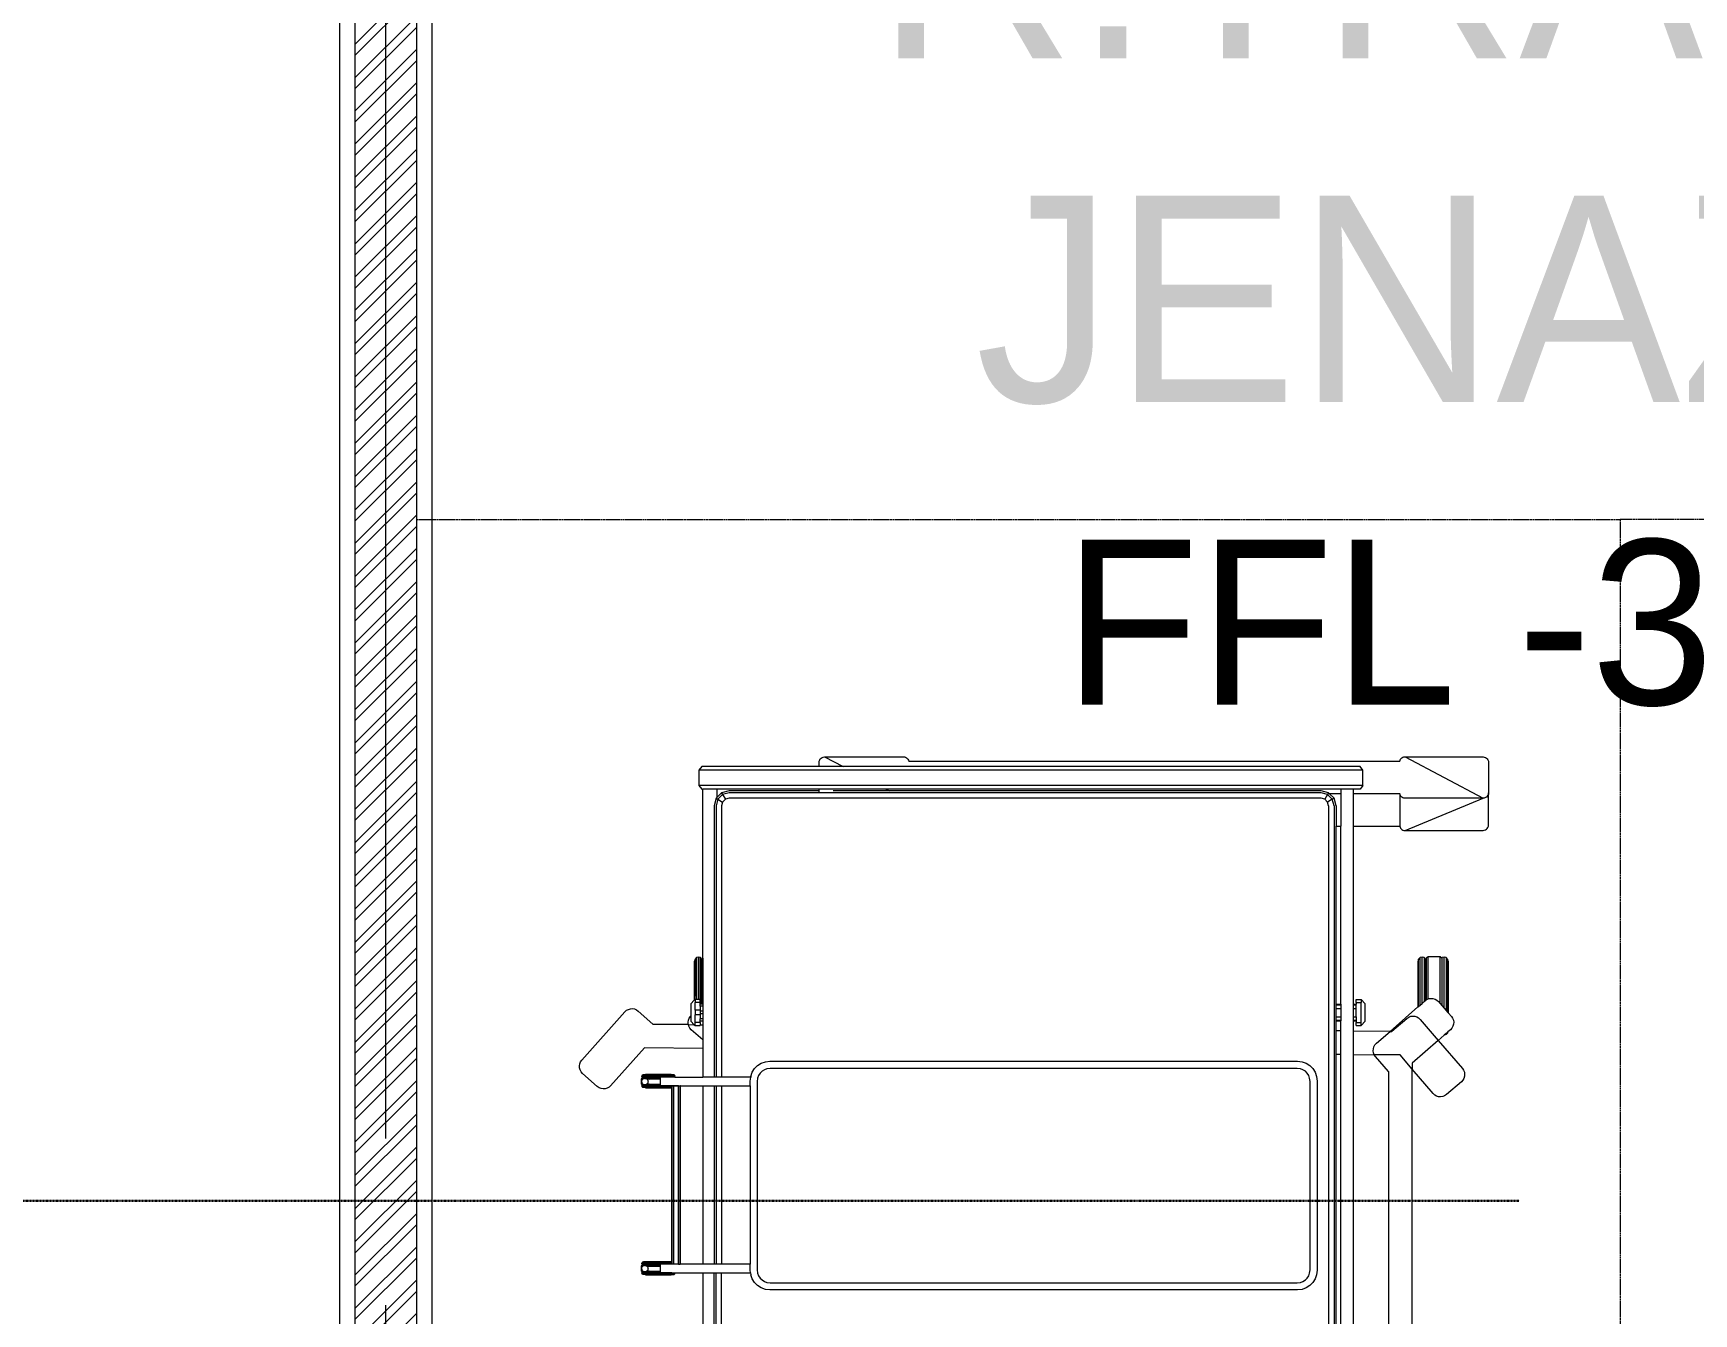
# Model space of a CAD drawing. Header units: millimetres. Extents: x -280308 to 6402717, y -14 to 2073074.
# Drawn here: x 17739 to 20429, y 258105 to 260179 of the extents above; entities that cross this region are included whole.
import ezdxf
from ezdxf.enums import TextEntityAlignment as Align

# ---------------------------------------------------------------- set-up
doc = ezdxf.new("R2010")
doc.units = ezdxf.units.MM
for name, pattern in [('ACAD_ISO08W100', [36, 24, -3, 6, -3]), ('DASHDOT', [1, 0.5, -0.25, 0, -0.25]), ('DASHED2', [0.375, 0.25, -0.125])]:
    doc.linetypes.add(name, pattern=pattern)
doc.layers.get('0').update_dxf_attribs({"lineweight": 0})
for name, color, linetype, lineweight in [('A-ALINE-3', 111, 'Continuous', 15), ('A-ALINE-6', 117, 'Continuous', 9), ('A-ANNOTATION', 144, 'Continuous', 0), ('A-FURN-EQPM', 177, 'Continuous', 0)]:
    doc.layers.add(name, color=color, linetype=linetype, lineweight=lineweight)
doc.layers.add('A-FILL-1', color=7, linetype='Continuous', lineweight=0, true_color=0x454545)
doc.layers.add('P-AKK', color=7, linetype='DASHDOT', lineweight=30, true_color=0xffff05)
doc.layers.add('A-TEXT', color=254, linetype='Continuous')
doc.styles.add('Annotative', font='arial.ttf', dxfattribs={"height": 1.25})
doc.styles.get("Standard").update_dxf_attribs({"font": 'arial.ttf'})

# ---------------------------------------------------------------- blocks, each defined once
blk = doc.blocks.new('*U552')
at = {"layer": 'A-ANNOTATION', "linetype": 'ACAD_ISO08W100', "ltscale": 0.25}
blk.add_lwpolyline([(0, -5), (0, -90.5606)], dxfattribs=at)
at = {"layer": 'A-TEXT'}
blk.add_attdef('N', text='', height=0.9, dxfattribs=at).set_placement((0, 2.75), align=Align.MIDDLE_CENTER)
blk = doc.blocks.new('A$Cf37525da')
at = {"color": 124, "xscale": -360.0000000000001, "yscale": 360.0000000000001, "zscale": 360.0000000000001, "rotation": 180}
blk.add_blockref('*U552', (-4000, -25932.8), dxfattribs=at)
blk = doc.blocks.new('A$C869c044f')
at = {"layer": 'A-FILL-1', "ltscale": 0.25}
h = blk.add_hatch(dxfattribs=at)
h.set_pattern_fill('ANSI32', color=256, scale=4, angle=720)
h.set_pattern_definition([(45, (-35810.988, 13247.35), (-26.940768, 26.940768), []), (45, (-35793.027, 13247.35), (-26.940768, 26.940768), [])])
h.paths.add_polyline_path([(68867.2, -34982.7), (68867.2, -29232.7), (68767.2, -29232.7), (68767.2, -34982.7)])
at = {"layer": 'A-ALINE-3', "linetype": 'Continuous'}
blk.add_lwpolyline([(68867.2, -34982.7), (68867.2, -29232.7), (68767.2, -29232.7), (68767.2, -34982.7)], close=True, dxfattribs=at)
at = {"layer": 'A-ALINE-6'}
blk.add_lwpolyline([(68892.2, -34982.7), (68892.2, -29232.7), (68742.2, -29232.7), (68742.2, -34982.7)], close=True, dxfattribs=at)
blk = doc.blocks.new('A$C872eac23')
at = {"color": 0, "linetype": 'ByBlock', "lineweight": -2}
for p, q in [((-0.4909, -2.1111), (-0.4909, -0.0817)), ((-0.4821, -2.1111), (-0.4821, -0.0817)), ((0.5013, -0.0817), (0.5013, -1.3546)), ((0.5101, -0.0817), (0.5101, -1.3546)), ((0.5133, -0.0817), (0.5133, -1.3546)), ((-0.5224, -0.4326), (-0.5224, -1.7081)), ((-0.5019, -0.4326), (-0.5019, -1.7083)), ((-0.4941, -0.4326), (-0.4941, -1.7084)), ((-0.6176, -0.543), (-0.6176, -1.6843)), ((0.5317, -1.3546), (0.5317, -1.1233)), ((-0.5795, -1.2092), (-0.5795, -1.6803)), ((-0.4627, -1.3514), (-0.4603, -1.3447)), ((-0.4603, -1.3447), (-0.4566, -1.3388)), ((-0.4566, -1.3388), (-0.4516, -1.3338)), ((-0.4516, -1.3338), (-0.4457, -1.3301)), ((-0.4444, -1.3429), (-0.4475, -1.346)), ((-0.4457, -1.3301), (-0.439, -1.3277)), ((-0.4406, -1.3405), (-0.4444, -1.3429)), ((-0.4364, -1.3389), (-0.4406, -1.3405)), ((-0.439, -1.3277), (-0.4317, -1.3268)), ((-0.431, -1.3383), (-0.4364, -1.3389)), ((-0.4317, -1.3268), (0.4231, -1.3268)), ((0.4225, -1.3383), (-0.431, -1.3383)), ((0.4278, -1.3389), (0.4225, -1.3383)), ((0.4231, -1.3268), (0.4304, -1.3277)), ((0.432, -1.3405), (0.4278, -1.3389)), ((0.4304, -1.3277), (0.4371, -1.3301)), ((0.4358, -1.3429), (0.432, -1.3405)), ((0.4389, -1.346), (0.4358, -1.3429)), ((0.4371, -1.3301), (0.443, -1.3338)), ((0.443, -1.3338), (0.448, -1.3388)), ((0.448, -1.3388), (0.4517, -1.3447)), ((0.4517, -1.3447), (0.4541, -1.3514)), ((-0.4636, -1.3587), (-0.4627, -1.3514)), ((-0.4636, -1.6652), (-0.4636, -1.3587)), ((-0.4514, -1.354), (-0.4521, -1.3593)), ((-0.4521, -1.3593), (-0.4521, -1.6646)), ((-0.4499, -1.3498), (-0.4514, -1.354)), ((-0.4475, -1.346), (-0.4499, -1.3498)), ((0.4413, -1.3498), (0.4389, -1.346)), ((0.4429, -1.354), (0.4413, -1.3498)), ((0.4435, -1.3593), (0.4429, -1.354)), ((0.4435, -1.6646), (0.4435, -1.3593)), ((0.4545, -1.3546), (0.4541, -1.3514)), ((0.4545, -1.3546), (0.455, -1.3587)), ((0.5013, -1.3546), (0.4545, -1.3546)), ((0.455, -1.3587), (0.455, -1.3687)), ((0.455, -1.6575), (0.455, -1.3687)), ((0.455, -1.3687), (0.5013, -1.3687)), ((0.5101, -1.3546), (0.5013, -1.3546)), ((0.5013, -1.6575), (0.5013, -1.3687)), ((0.5013, -1.3687), (0.5101, -1.3687)), ((0.5133, -1.3546), (0.5101, -1.3546)), ((0.5101, -1.6575), (0.5101, -1.3687)), ((0.5101, -1.3687), (0.5133, -1.3687)), ((0.5317, -1.3546), (0.5133, -1.3546)), ((0.5133, -1.6575), (0.5133, -1.3687)), ((0.5133, -1.3687), (0.5317, -1.3687)), ((0.5767, -1.3546), (0.5317, -1.3546)), ((0.5317, -1.6575), (0.5317, -1.3687)), ((0.5317, -1.3687), (0.5679, -1.3687)), ((0.5679, -1.3687), (0.5679, -1.6573)), ((0.5679, -1.3687), (0.5683, -1.3687)), ((0.5683, -1.3687), (0.5683, -1.6573)), ((0.5714, -1.3687), (0.5683, -1.3687)), ((0.5714, -1.3687), (0.5714, -1.6573)), ((0.5714, -1.3687), (0.5786, -1.3687)), ((0.577, -1.353), (0.5766, -1.3544)), ((0.5766, -1.3544), (0.5767, -1.3546)), ((0.5821, -1.3544), (0.5766, -1.3544)), ((0.582, -1.3546), (0.5767, -1.3546)), ((0.578, -1.352), (0.577, -1.353)), ((0.577, -1.353), (0.6302, -1.353)), ((0.5781, -1.352), (0.578, -1.352)), ((0.5793, -1.3517), (0.5781, -1.352)), ((0.5781, -1.352), (0.629, -1.352)), ((0.5786, -1.3687), (0.5786, -1.6573)), ((0.5786, -1.3687), (0.5818, -1.3687)), ((0.5828, -1.3517), (0.5793, -1.3517)), ((0.5818, -1.3687), (0.5818, -1.6573)), ((0.5818, -1.3687), (0.5822, -1.3687)), ((0.582, -1.3546), (0.5821, -1.3544)), ((0.5822, -1.3546), (0.582, -1.3546)), ((0.5821, -1.3544), (0.5822, -1.3544)), ((0.5822, -1.3544), (0.6306, -1.3543)), ((0.5822, -1.3544), (0.5822, -1.3546)), ((0.5822, -1.3546), (0.6005, -1.3546)), ((0.5822, -1.3697), (0.5822, -1.3687)), ((0.5822, -1.3687), (0.6005, -1.3687)), ((0.5822, -1.3697), (0.6306, -1.3696)), ((0.5822, -1.3711), (0.5822, -1.3697)), ((0.5822, -1.3711), (0.6302, -1.371)), ((0.5822, -1.3721), (0.5822, -1.3711)), ((0.5822, -1.3721), (0.6291, -1.372)), ((0.5822, -1.3724), (0.5822, -1.3721)), ((0.583, -1.3513), (0.5828, -1.3517)), ((0.5828, -1.3517), (0.6247, -1.3516)), ((0.6245, -1.3512), (0.583, -1.3513)), ((0.6005, -1.3546), (0.6005, -1.3557)), ((0.6005, -1.3557), (0.6005, -1.356)), ((0.6005, -1.3557), (0.6302, -1.3557)), ((0.6005, -1.356), (0.6005, -1.3572)), ((0.6005, -1.3572), (0.6005, -1.3654)), ((0.6189, -1.3572), (0.6005, -1.3572)), ((0.6005, -1.3654), (0.6005, -1.3667)), ((0.6189, -1.3654), (0.6005, -1.3654)), ((0.6005, -1.3667), (0.6005, -1.3669)), ((0.6005, -1.3667), (0.6253, -1.3667)), ((0.6005, -1.3669), (0.6005, -1.3673)), ((0.6005, -1.3669), (0.6253, -1.3669)), ((0.6005, -1.3673), (0.629, -1.3672)), ((0.6005, -1.3673), (0.6005, -1.3683)), ((0.6005, -1.3683), (0.6302, -1.3682)), ((0.6005, -1.3683), (0.6005, -1.3687)), ((0.6085, -1.3559), (0.6099, -1.3559)), ((0.6129, -1.3559), (0.6149, -1.3559)), ((0.617, -1.3559), (0.6191, -1.3559)), ((0.6189, -1.3572), (0.6227, -1.3571)), ((0.6228, -1.3655), (0.6189, -1.3654)), ((0.6271, -1.3559), (0.6205, -1.3559)), ((0.6205, -1.3613), (0.6206, -1.3603)), ((0.6206, -1.3623), (0.6205, -1.3613)), ((0.6206, -1.3603), (0.6209, -1.3593)), ((0.6209, -1.3633), (0.6206, -1.3623)), ((0.6209, -1.3593), (0.6214, -1.3584)), ((0.6214, -1.3642), (0.6209, -1.3633)), ((0.6214, -1.3584), (0.622, -1.3576)), ((0.6221, -1.3649), (0.6214, -1.3642)), ((0.622, -1.3576), (0.6227, -1.3571)), ((0.6228, -1.3655), (0.6221, -1.3649)), ((0.6227, -1.3571), (0.6228, -1.357)), ((0.6228, -1.357), (0.6237, -1.3565)), ((0.6228, -1.3656), (0.6228, -1.3655)), ((0.6237, -1.3661), (0.6228, -1.3656)), ((0.6237, -1.3565), (0.6247, -1.3562)), ((0.6247, -1.3663), (0.6237, -1.3661)), ((0.6247, -1.3516), (0.6245, -1.3512)), ((0.6247, -1.3516), (0.6277, -1.3516)), ((0.6247, -1.3562), (0.6257, -1.3561)), ((0.6257, -1.3664), (0.6247, -1.3663)), ((0.6253, -1.3667), (0.6253, -1.3669)), ((0.6253, -1.3667), (0.6301, -1.3667)), ((0.6253, -1.3669), (0.6278, -1.3669)), ((0.6257, -1.3561), (0.6267, -1.3562)), ((0.6257, -1.3561), (0.6257, -1.3561)), ((0.6257, -1.3664), (0.6267, -1.3663)), ((0.6267, -1.3562), (0.6277, -1.3565)), ((0.6277, -1.3661), (0.6267, -1.3663)), ((0.6287, -1.3559), (0.6275, -1.3559)), ((0.6277, -1.3516), (0.6278, -1.3516)), ((0.6277, -1.3516), (0.6277, -1.3516)), ((0.6277, -1.3565), (0.6286, -1.357)), ((0.6286, -1.3656), (0.6277, -1.3661)), ((0.6278, -1.3516), (0.629, -1.352)), ((0.6278, -1.3669), (0.629, -1.3672)), ((0.6291, -1.372), (0.6279, -1.3724)), ((0.6288, -1.3572), (0.6286, -1.357)), ((0.6286, -1.3656), (0.6289, -1.3654)), ((0.6288, -1.3654), (0.6286, -1.3656)), ((0.6288, -1.3572), (0.6289, -1.3572)), ((0.6288, -1.3572), (0.6293, -1.3576)), ((0.6294, -1.3649), (0.6288, -1.3654)), ((0.6288, -1.3654), (0.6289, -1.3654)), ((0.6289, -1.3572), (0.6293, -1.3576)), ((0.6289, -1.3572), (0.631, -1.3572)), ((0.6289, -1.3654), (0.6304, -1.3654)), ((0.629, -1.352), (0.6292, -1.352)), ((0.629, -1.3672), (0.6292, -1.3672)), ((0.6291, -1.3559), (0.6297, -1.3559)), ((0.6291, -1.372), (0.6292, -1.372)), ((0.6292, -1.352), (0.6302, -1.353)), ((0.6292, -1.3672), (0.6302, -1.3682)), ((0.6302, -1.371), (0.6292, -1.372)), ((0.6293, -1.3576), (0.63, -1.3584)), ((0.63, -1.3641), (0.6294, -1.3649)), ((0.63, -1.3559), (0.6298, -1.3559)), ((0.6302, -1.3557), (0.63, -1.3559)), ((0.6301, -1.3559), (0.63, -1.3559)), ((0.6305, -1.3593), (0.63, -1.3584)), ((0.6305, -1.3633), (0.63, -1.3641)), ((0.631, -1.3572), (0.6301, -1.3559)), ((0.631, -1.3654), (0.6301, -1.3667)), ((0.6302, -1.353), (0.6306, -1.3543)), ((0.6306, -1.3543), (0.6302, -1.3557)), ((0.6302, -1.3682), (0.6306, -1.3696)), ((0.6306, -1.3696), (0.6302, -1.371)), ((0.631, -1.3654), (0.6304, -1.3654)), ((0.6308, -1.3603), (0.6305, -1.3593)), ((0.6308, -1.3623), (0.6305, -1.3633)), ((0.6309, -1.3613), (0.6308, -1.3603)), ((0.6308, -1.3623), (0.6309, -1.3613)), ((0.631, -1.3572), (0.631, -1.3654)), ((0.5822, -1.6547), (0.5822, -1.3724)), ((0.5822, -1.3724), (0.583, -1.3724)), ((0.583, -1.3724), (0.583, -1.3725)), ((0.6246, -1.3724), (0.583, -1.3724)), ((0.583, -1.3725), (0.6245, -1.3725)), ((0.6246, -1.3724), (0.6245, -1.3725)), ((0.6246, -1.3724), (0.6277, -1.3724)), ((0.6278, -1.3723), (0.6277, -1.3724)), ((0.6279, -1.3724), (0.6278, -1.3723)), ((-0.6701, -1.6413), (-0.6669, -1.64)), ((-0.6669, -1.64), (-0.6636, -1.6396)), ((-0.6636, -1.6396), (-0.6602, -1.6398)), ((-0.6602, -1.6398), (-0.657, -1.6408)), ((-0.657, -1.6408), (-0.654, -1.6425)), ((-0.7013, -1.6695), (-0.6996, -1.6665)), ((-0.6996, -1.6665), (-0.6972, -1.664)), ((-0.6972, -1.664), (-0.673, -1.6432)), ((-0.673, -1.6432), (-0.6701, -1.6413)), ((-0.654, -1.6425), (-0.6514, -1.6449)), ((-0.6514, -1.6449), (-0.6176, -1.6843)), ((-0.4627, -1.6725), (-0.4636, -1.6652)), ((-0.4521, -1.6646), (-0.4514, -1.6699)), ((0.4429, -1.6699), (0.4435, -1.6646)), ((0.455, -1.6652), (0.4542, -1.6716)), ((0.455, -1.6575), (0.455, -1.6652)), ((0.5013, -1.6575), (0.455, -1.6575)), ((0.5101, -1.6575), (0.5013, -1.6575)), ((0.5133, -1.6575), (0.5101, -1.6575)), ((0.5317, -1.6575), (0.5133, -1.6575)), ((0.5766, -1.6575), (0.5317, -1.6575)), ((0.5679, -1.6573), (0.5683, -1.6573)), ((0.5714, -1.6573), (0.5683, -1.6573)), ((0.5714, -1.6573), (0.5766, -1.6573)), ((0.5766, -1.6573), (0.5766, -1.6574)), ((0.5766, -1.6573), (0.5786, -1.6573)), ((0.5766, -1.6574), (0.5766, -1.6575)), ((0.5766, -1.6574), (0.5821, -1.6574)), ((0.5821, -1.6575), (0.5766, -1.6575)), ((0.5818, -1.6573), (0.5786, -1.6573)), ((0.5818, -1.6573), (0.5822, -1.6573)), ((0.5821, -1.6575), (0.5821, -1.6574)), ((0.5821, -1.6574), (0.5822, -1.6574)), ((0.5822, -1.6575), (0.5821, -1.6575)), ((0.5822, -1.655), (0.5822, -1.6547)), ((0.5822, -1.6547), (0.5828, -1.6547)), ((0.5822, -1.656), (0.5822, -1.655)), ((0.5822, -1.655), (0.629, -1.655)), ((0.5822, -1.6573), (0.5822, -1.656)), ((0.5822, -1.656), (0.6302, -1.656)), ((0.5822, -1.6574), (0.6306, -1.6573)), ((0.5822, -1.6574), (0.5822, -1.6575)), ((0.5822, -1.6575), (0.6005, -1.6575)), ((0.583, -1.6543), (0.5828, -1.6547)), ((0.5828, -1.6547), (0.6247, -1.6546)), ((0.6245, -1.6542), (0.583, -1.6543)), ((0.6005, -1.6575), (0.6005, -1.6587)), ((0.6005, -1.6587), (0.6005, -1.659)), ((0.6005, -1.6587), (0.6302, -1.6587)), ((0.6005, -1.659), (0.6005, -1.6602)), ((0.6005, -1.6602), (0.6005, -1.6685)), ((0.6189, -1.6602), (0.6005, -1.6602)), ((0.6085, -1.659), (0.6099, -1.659)), ((0.6129, -1.659), (0.6149, -1.659)), ((0.617, -1.6589), (0.6191, -1.6589)), ((0.6189, -1.6602), (0.6227, -1.6601)), ((0.6271, -1.6589), (0.6205, -1.6589)), ((0.6205, -1.6643), (0.6206, -1.6633)), ((0.6206, -1.6653), (0.6205, -1.6643)), ((0.6206, -1.6633), (0.6209, -1.6623)), ((0.6209, -1.6663), (0.6206, -1.6653)), ((0.6209, -1.6623), (0.6214, -1.6614)), ((0.6214, -1.6672), (0.6209, -1.6663)), ((0.6214, -1.6614), (0.622, -1.6606)), ((0.6221, -1.668), (0.6214, -1.6672)), ((0.622, -1.6606), (0.6227, -1.6601)), ((0.6228, -1.6685), (0.6221, -1.668)), ((0.6227, -1.6601), (0.6228, -1.66)), ((0.6228, -1.66), (0.6237, -1.6595)), ((0.6237, -1.6595), (0.6247, -1.6592)), ((0.6247, -1.6546), (0.6245, -1.6542)), ((0.6247, -1.6546), (0.6277, -1.6546)), ((0.6247, -1.6592), (0.6257, -1.6591)), ((0.6257, -1.6591), (0.6267, -1.6592)), ((0.6257, -1.6591), (0.6257, -1.6591)), ((0.6263, -1.719), (0.6811, -1.6576)), ((0.6267, -1.6592), (0.6277, -1.6595)), ((0.6287, -1.6589), (0.6275, -1.6589)), ((0.6277, -1.6546), (0.6278, -1.6546)), ((0.6277, -1.6546), (0.6277, -1.6546)), ((0.6277, -1.6595), (0.6286, -1.66)), ((0.6278, -1.6546), (0.629, -1.655)), ((0.6288, -1.6602), (0.6286, -1.66)), ((0.6288, -1.6602), (0.6289, -1.6602)), ((0.6288, -1.6602), (0.6293, -1.6606)), ((0.6294, -1.6679), (0.6288, -1.6684)), ((0.6289, -1.6602), (0.6293, -1.6606)), ((0.6289, -1.6602), (0.631, -1.6602)), ((0.6292, -1.655), (0.629, -1.655)), ((0.6291, -1.6589), (0.6297, -1.6589)), ((0.6292, -1.655), (0.6302, -1.656)), ((0.6293, -1.6606), (0.63, -1.6614)), ((0.63, -1.6672), (0.6294, -1.6679)), ((0.63, -1.6589), (0.6298, -1.6589)), ((0.6302, -1.6587), (0.63, -1.6589)), ((0.6301, -1.6589), (0.63, -1.6589)), ((0.6305, -1.6623), (0.63, -1.6614)), ((0.6305, -1.6663), (0.63, -1.6672)), ((0.631, -1.6602), (0.6301, -1.6589)), ((0.6302, -1.656), (0.6306, -1.6573)), ((0.6306, -1.6573), (0.6302, -1.6587)), ((0.6308, -1.6633), (0.6305, -1.6623)), ((0.6308, -1.6653), (0.6305, -1.6663)), ((0.6309, -1.6643), (0.6308, -1.6633)), ((0.6308, -1.6653), (0.6309, -1.6643)), ((0.631, -1.6602), (0.631, -1.6684)), ((0.6811, -1.6576), (0.6837, -1.6552)), ((0.6837, -1.6552), (0.6867, -1.6536)), ((0.6867, -1.6536), (0.69, -1.6527)), ((0.69, -1.6527), (0.6933, -1.6525)), ((0.6933, -1.6525), (0.6967, -1.653)), ((0.6967, -1.653), (0.6999, -1.6543)), ((0.6999, -1.6543), (0.7028, -1.6563)), ((0.7028, -1.6563), (0.7265, -1.6775)), ((-0.7025, -1.6761), (-0.7023, -1.6728)), ((-0.702, -1.6794), (-0.7025, -1.6761)), ((-0.7023, -1.6728), (-0.7013, -1.6695)), ((-0.7008, -1.6827), (-0.702, -1.6794)), ((-0.6988, -1.6856), (-0.7008, -1.6827)), ((-0.6598, -1.731), (-0.6988, -1.6856)), ((-0.6598, -1.731), (-0.6176, -1.6941)), ((-0.6176, -1.6843), (-0.5978, -1.7074)), ((-0.6176, -1.6941), (-0.6176, -1.6843)), ((-0.5795, -1.6803), (-0.5794, -1.6804)), ((-0.5794, -1.6804), (-0.5793, -1.6805)), ((-0.5794, -1.6804), (-0.5794, -1.6804)), ((-0.5793, -1.6805), (-0.5792, -1.6806)), ((-0.5792, -1.6806), (-0.5791, -1.6807)), ((-0.5792, -1.6806), (-0.5792, -1.6806)), ((-0.5791, -1.6807), (-0.5581, -1.7047)), ((-0.5791, -1.6807), (-0.5791, -1.6807)), ((-0.4603, -1.6793), (-0.4627, -1.6725)), ((-0.4566, -1.6852), (-0.4603, -1.6793)), ((-0.4516, -1.6901), (-0.4566, -1.6852)), ((-0.4457, -1.6939), (-0.4516, -1.6901)), ((-0.4514, -1.6699), (-0.4499, -1.6742)), ((-0.4499, -1.6742), (-0.4475, -1.6779)), ((-0.4475, -1.6779), (-0.4444, -1.6811)), ((-0.439, -1.6963), (-0.4457, -1.6939)), ((-0.4444, -1.6811), (-0.4406, -1.6835)), ((-0.4406, -1.6835), (-0.4364, -1.685)), ((-0.4364, -1.685), (-0.431, -1.6856)), ((-0.431, -1.6856), (0.4225, -1.6856)), ((0.4225, -1.6856), (0.4278, -1.685)), ((0.4278, -1.685), (0.432, -1.6835)), ((0.4371, -1.6939), (0.4304, -1.6963)), ((0.432, -1.6835), (0.4358, -1.6811)), ((0.4358, -1.6811), (0.4389, -1.6779)), ((0.443, -1.6901), (0.4371, -1.6939)), ((0.4389, -1.6779), (0.4413, -1.6742)), ((0.4413, -1.6742), (0.4429, -1.6699)), ((0.448, -1.6852), (0.443, -1.6901)), ((0.4517, -1.6793), (0.448, -1.6852)), ((0.4541, -1.6725), (0.4517, -1.6793)), ((0.4541, -1.6725), (0.4542, -1.6716)), ((0.4542, -1.6716), (0.5013, -1.6716)), ((0.5013, -2.1111), (0.5013, -1.6716)), ((0.5013, -1.6716), (0.5101, -1.6716)), ((0.5101, -2.1111), (0.5101, -1.6716)), ((0.5101, -1.6716), (0.5133, -1.6716)), ((0.5133, -2.1111), (0.5133, -1.6716)), ((0.5133, -1.6716), (0.5317, -1.6716)), ((0.5317, -1.7181), (0.5317, -1.6716)), ((0.5769, -1.6716), (0.5317, -1.6716)), ((0.5769, -1.6716), (0.5766, -1.6727)), ((0.5766, -1.6727), (0.6306, -1.6726)), ((0.5766, -1.6727), (0.577, -1.6741)), ((0.5769, -1.6716), (0.6005, -1.6716)), ((0.577, -1.6741), (0.6302, -1.674)), ((0.577, -1.6741), (0.578, -1.6751)), ((0.5782, -1.6751), (0.578, -1.6751)), ((0.5782, -1.6751), (0.6291, -1.675)), ((0.5782, -1.6751), (0.5794, -1.6754)), ((0.5794, -1.6754), (0.583, -1.6754)), ((0.583, -1.6754), (0.583, -1.6756)), ((0.583, -1.6754), (0.6246, -1.6754)), ((0.583, -1.6756), (0.6245, -1.6755)), ((0.6189, -1.6684), (0.6005, -1.6685)), ((0.6005, -1.6685), (0.6005, -1.6697)), ((0.6005, -1.6697), (0.6005, -1.6699)), ((0.6005, -1.6697), (0.6253, -1.6697)), ((0.6005, -1.6699), (0.6005, -1.6703)), ((0.6005, -1.6699), (0.6253, -1.6699)), ((0.6005, -1.6703), (0.6005, -1.6713)), ((0.6005, -1.6703), (0.629, -1.6703)), ((0.6005, -1.6713), (0.6005, -1.6716)), ((0.6005, -1.6713), (0.6302, -1.6713)), ((0.6228, -1.6685), (0.6189, -1.6684)), ((0.6228, -1.6686), (0.6228, -1.6685)), ((0.6237, -1.6691), (0.6228, -1.6686)), ((0.6247, -1.6694), (0.6237, -1.6691)), ((0.6246, -1.6754), (0.6245, -1.6755)), ((0.6246, -1.6754), (0.6279, -1.6754)), ((0.6257, -1.6695), (0.6247, -1.6694)), ((0.6253, -1.6697), (0.6253, -1.6699)), ((0.6253, -1.6697), (0.6301, -1.6697)), ((0.6253, -1.6699), (0.6277, -1.6699)), ((0.6257, -1.6695), (0.6267, -1.6694)), ((0.6277, -1.6691), (0.6267, -1.6694)), ((0.6286, -1.6686), (0.6277, -1.6691)), ((0.6278, -1.6699), (0.6277, -1.6699)), ((0.6278, -1.6699), (0.6278, -1.6699)), ((0.6278, -1.6699), (0.629, -1.6703)), ((0.6291, -1.675), (0.6279, -1.6754)), ((0.6286, -1.6686), (0.6289, -1.6684)), ((0.6288, -1.6684), (0.6286, -1.6686)), ((0.6288, -1.6684), (0.6289, -1.6684)), ((0.6289, -1.6684), (0.6304, -1.6684)), ((0.629, -1.6703), (0.6292, -1.6703)), ((0.6292, -1.675), (0.6291, -1.675)), ((0.6292, -1.6703), (0.6302, -1.6713)), ((0.6302, -1.674), (0.6292, -1.675)), ((0.631, -1.6684), (0.6301, -1.6697)), ((0.6302, -1.6713), (0.6306, -1.6726)), ((0.6306, -1.6726), (0.6302, -1.674)), ((0.631, -1.6684), (0.6304, -1.6684)), ((0.7265, -1.6775), (0.7288, -1.6801)), ((0.7288, -1.6801), (0.7305, -1.6831)), ((0.7311, -1.6931), (0.7298, -1.6963)), ((0.7305, -1.6831), (0.7314, -1.6864)), ((0.7316, -1.6898), (0.7311, -1.6931)), ((0.7314, -1.6864), (0.7316, -1.6898)), ((-0.5978, -1.7074), (-0.556, -1.7078)), ((-0.5581, -1.7047), (-0.5561, -1.7076)), ((-0.5555, -1.7207), (-0.5572, -1.7237)), ((-0.5561, -1.7076), (-0.556, -1.7078)), ((-0.5224, -1.7081), (-0.556, -1.7078)), ((-0.556, -1.7078), (-0.5549, -1.7108)), ((-0.5546, -1.7175), (-0.5555, -1.7207)), ((-0.5549, -1.7108), (-0.5544, -1.7141)), ((-0.5544, -1.7141), (-0.5546, -1.7175)), ((-0.5224, -1.7081), (-0.5224, -1.7462)), ((-0.5019, -1.7083), (-0.4941, -1.7084)), ((-0.5019, -1.7083), (-0.5019, -1.7464)), ((-0.4941, -1.7084), (-0.4941, -1.7465)), ((-0.4317, -1.6971), (-0.439, -1.6963)), ((0.4231, -1.6971), (-0.4317, -1.6971)), ((0.4304, -1.6963), (0.4231, -1.6971)), ((0.5317, -1.7181), (0.6263, -1.719)), ((0.5317, -1.7319), (0.5317, -1.7181)), ((0.7277, -1.6992), (0.658, -1.7773)), ((0.7298, -1.6963), (0.7277, -1.6992)), ((-0.6819, -1.7509), (-0.6796, -1.7483)), ((-0.6796, -1.7483), (-0.6754, -1.7447)), ((-0.6754, -1.7447), (-0.6749, -1.7426)), ((-0.6754, -1.7447), (-0.6749, -1.7442)), ((-0.6749, -1.7426), (-0.6726, -1.7403)), ((-0.6749, -1.7442), (-0.6726, -1.7421)), ((-0.6749, -1.7426), (-0.6749, -1.7442)), ((-0.6726, -1.7403), (-0.6695, -1.7395)), ((-0.6726, -1.7421), (-0.6695, -1.7395)), ((-0.6726, -1.7403), (-0.6726, -1.7421)), ((-0.6695, -1.7395), (-0.6598, -1.731)), ((-0.6306, -1.7651), (-0.6598, -1.731)), ((-0.5817, -1.7456), (-0.6268, -1.7851)), ((-0.5848, -1.746), (-0.609, -1.7667)), ((-0.5847, -1.7459), (-0.5848, -1.746)), ((-0.5848, -1.746), (-0.5848, -1.746)), ((-0.5846, -1.7458), (-0.5847, -1.7459)), ((-0.5847, -1.7459), (-0.5847, -1.7459)), ((-0.5845, -1.7457), (-0.5846, -1.7458)), ((-0.5844, -1.7456), (-0.5845, -1.7457)), ((-0.5845, -1.7457), (-0.5845, -1.7457)), ((-0.5817, -1.7456), (-0.5844, -1.7456)), ((-0.5596, -1.7263), (-0.5817, -1.7456)), ((-0.5817, -1.7456), (-0.5224, -1.7462)), ((-0.5572, -1.7237), (-0.5596, -1.7263)), ((-0.5224, -1.7462), (-0.5224, -1.7626)), ((-0.5019, -1.7464), (-0.4941, -1.7465)), ((-0.5019, -1.7464), (-0.5019, -1.7626)), ((-0.4941, -1.7465), (-0.4941, -1.7626)), ((0.5317, -1.7319), (0.5504, -1.7483)), ((0.5317, -1.7563), (0.5317, -1.7319)), ((0.5504, -1.7483), (0.5528, -1.7509)), ((-0.6848, -1.7605), (-0.6846, -1.7571)), ((-0.6843, -1.7638), (-0.6848, -1.7605)), ((-0.6846, -1.7571), (-0.6836, -1.7539)), ((-0.683, -1.767), (-0.6843, -1.7638)), ((-0.6836, -1.7539), (-0.6819, -1.7509)), ((-0.681, -1.7699), (-0.683, -1.767)), ((-0.6766, -1.775), (-0.681, -1.7699)), ((-0.6758, -1.7759), (-0.6766, -1.775)), ((-0.6766, -1.775), (-0.6766, -1.851)), ((-0.628, -1.7675), (-0.6306, -1.7651)), ((-0.625, -1.7692), (-0.628, -1.7675)), ((-0.6218, -1.7702), (-0.625, -1.7692)), ((-0.6185, -1.7704), (-0.6218, -1.7702)), ((-0.6151, -1.77), (-0.6185, -1.7704)), ((-0.6119, -1.7687), (-0.6151, -1.77)), ((-0.609, -1.7667), (-0.6119, -1.7687)), ((-0.5348, -1.7551), (-0.5416, -1.762)), ((-0.5416, -1.762), (-0.5416, -1.7903)), ((-0.5267, -1.7551), (-0.5348, -1.7551)), ((-0.5348, -1.7551), (-0.5348, -1.76)), ((-0.5267, -1.76), (-0.5348, -1.76)), ((-0.5348, -1.76), (-0.5348, -1.7922)), ((-0.5267, -1.7551), (-0.5267, -1.76)), ((-0.5267, -1.7626), (-0.5267, -1.76)), ((-0.5224, -1.7626), (-0.5267, -1.7626)), ((-0.5267, -1.7626), (-0.5267, -1.7634)), ((-0.5267, -1.7634), (-0.5224, -1.7634)), ((-0.5267, -1.7694), (-0.5267, -1.7634)), ((-0.5224, -1.7694), (-0.5267, -1.7694)), ((-0.5267, -1.7694), (-0.5267, -1.7829)), ((-0.5224, -1.7626), (-0.5224, -1.7634)), ((-0.5224, -1.7634), (-0.5224, -1.7694)), ((-0.5224, -1.7694), (-0.5224, -1.7829)), ((-0.4941, -1.7626), (-0.5019, -1.7626)), ((-0.5019, -1.7634), (-0.5019, -1.7626)), ((-0.5019, -1.7634), (-0.4941, -1.7634)), ((-0.5019, -1.7694), (-0.5019, -1.7634)), ((-0.4941, -1.7694), (-0.5019, -1.7694)), ((-0.5019, -1.7829), (-0.5019, -1.7694)), ((-0.4941, -1.7626), (-0.4941, -1.7634)), ((-0.4941, -1.7634), (-0.4941, -1.7694)), ((-0.4941, -1.7694), (-0.4941, -1.7829)), ((0.5363, -1.7563), (0.5317, -1.7563)), ((0.5317, -1.7626), (0.5317, -1.7563)), ((0.5363, -1.7626), (0.5317, -1.7626)), ((0.5317, -1.7658), (0.5317, -1.7626)), ((0.5317, -1.7658), (0.5363, -1.7658)), ((0.5317, -1.7738), (0.5317, -1.7658)), ((0.5317, -1.7738), (0.5363, -1.7738)), ((0.5317, -1.7785), (0.5317, -1.7738)), ((0.5444, -1.7551), (0.5363, -1.7551)), ((0.5363, -1.7563), (0.5363, -1.7551)), ((0.5363, -1.76), (0.5363, -1.7563)), ((0.5363, -1.76), (0.5363, -1.7626)), ((0.5363, -1.76), (0.5444, -1.76)), ((0.5363, -1.7626), (0.5363, -1.7658)), ((0.5363, -1.7725), (0.5363, -1.7658)), ((0.5363, -1.7725), (0.5444, -1.7725)), ((0.5363, -1.7738), (0.5363, -1.7725)), ((0.5363, -1.7785), (0.5363, -1.7738)), ((0.5456, -1.7564), (0.5444, -1.7551)), ((0.5444, -1.7551), (0.5444, -1.76)), ((0.5444, -1.76), (0.5444, -1.7725)), ((0.5444, -1.7798), (0.5444, -1.7725)), ((0.5511, -1.762), (0.5456, -1.7564)), ((0.5552, -1.7565), (0.5456, -1.7564)), ((0.5511, -1.7708), (0.5511, -1.762)), ((0.5519, -1.7699), (0.5511, -1.7708)), ((0.5511, -1.7903), (0.5511, -1.7708)), ((0.5539, -1.767), (0.5519, -1.7699)), ((0.5528, -1.7509), (0.5545, -1.7539)), ((0.5551, -1.7638), (0.5539, -1.767)), ((0.5545, -1.7539), (0.5552, -1.7565)), ((0.5556, -1.7605), (0.5551, -1.7638)), ((0.5552, -1.7565), (0.6122, -1.757)), ((0.5552, -1.7565), (0.5554, -1.7571)), ((0.5554, -1.7571), (0.5556, -1.7605)), ((0.6122, -1.757), (0.6126, -1.7574)), ((0.6364, -1.7786), (0.6126, -1.7574)), ((-0.6749, -1.7769), (-0.6758, -1.7759)), ((-0.6758, -1.8514), (-0.6758, -1.7759)), ((-0.6726, -1.7796), (-0.6749, -1.7769)), ((-0.6749, -1.8627), (-0.6749, -1.7769)), ((-0.6693, -1.7833), (-0.6726, -1.7796)), ((-0.6726, -1.8651), (-0.6726, -1.7796)), ((-0.6661, -1.7869), (-0.6693, -1.7833)), ((-0.6693, -1.7833), (-0.6693, -1.866)), ((-0.6656, -1.7875), (-0.6661, -1.7869)), ((-0.6661, -1.7869), (-0.6661, -1.8651)), ((-0.6627, -1.7909), (-0.6656, -1.7875)), ((-0.6656, -1.7912), (-0.6656, -1.7878)), ((-0.6601, -1.7938), (-0.6627, -1.7909)), ((-0.6627, -1.7909), (-0.6627, -1.8661)), ((-0.6575, -1.7962), (-0.6601, -1.7938)), ((-0.6545, -1.7979), (-0.6575, -1.7962)), ((-0.6512, -1.7988), (-0.6545, -1.7979)), ((-0.6479, -1.7991), (-0.6512, -1.7988)), ((-0.6445, -1.7986), (-0.6479, -1.7991)), ((-0.6434, -1.7981), (-0.6445, -1.7986)), ((-0.6414, -1.7973), (-0.6434, -1.7981)), ((-0.6434, -1.7981), (-0.6434, -1.8661)), ((-0.6404, -1.7967), (-0.6414, -1.7973)), ((-0.6399, -1.7963), (-0.6404, -1.7967)), ((-0.6404, -1.8528), (-0.6404, -1.7967)), ((-0.6391, -1.7957), (-0.6399, -1.7963)), ((-0.6399, -1.8528), (-0.6399, -1.7963)), ((-0.6384, -1.7953), (-0.6391, -1.7957)), ((-0.6391, -1.8627), (-0.6391, -1.7957)), ((-0.6367, -1.7938), (-0.6384, -1.7953)), ((-0.6335, -1.791), (-0.6367, -1.7938)), ((-0.6367, -1.8651), (-0.6367, -1.7938)), ((-0.6303, -1.7882), (-0.6335, -1.791)), ((-0.6335, -1.791), (-0.6335, -1.866)), ((-0.6279, -1.7861), (-0.6303, -1.7882)), ((-0.6303, -1.7882), (-0.6303, -1.8651)), ((-0.6271, -1.7854), (-0.6279, -1.7861)), ((-0.6279, -1.7861), (-0.6279, -1.8627)), ((-0.6268, -1.7851), (-0.6271, -1.7854)), ((-0.6271, -1.7854), (-0.6271, -1.8511)), ((-0.6268, -1.851), (-0.6268, -1.7851)), ((-0.5348, -1.7971), (-0.5416, -1.7903)), ((-0.5267, -1.7922), (-0.5348, -1.7922)), ((-0.5348, -1.7971), (-0.5348, -1.7922)), ((-0.5267, -1.7971), (-0.5348, -1.7971)), ((-0.5224, -1.7829), (-0.5267, -1.7829)), ((-0.5267, -1.7829), (-0.5267, -1.7888)), ((-0.5224, -1.7888), (-0.5267, -1.7888)), ((-0.5267, -1.7888), (-0.5267, -1.7896)), ((-0.5224, -1.7896), (-0.5267, -1.7896)), ((-0.5267, -1.7922), (-0.5267, -1.7896)), ((-0.5267, -1.7922), (-0.5267, -1.7971)), ((-0.5224, -1.7829), (-0.5224, -1.7888)), ((-0.5224, -1.7888), (-0.5224, -1.7896)), ((-0.5224, -1.7896), (-0.5224, -2.0781)), ((-0.4941, -1.7829), (-0.5019, -1.7829)), ((-0.5019, -1.7888), (-0.5019, -1.7829)), ((-0.4941, -1.7888), (-0.5019, -1.7888)), ((-0.5019, -1.7896), (-0.5019, -1.7888)), ((-0.4941, -1.7896), (-0.5019, -1.7896)), ((-0.5019, -1.7896), (-0.5019, -2.0781)), ((-0.4941, -1.7829), (-0.4941, -1.7888)), ((-0.4941, -1.7888), (-0.4941, -1.7896)), ((-0.4941, -1.7896), (-0.4941, -2.0781)), ((0.5317, -1.7785), (0.5363, -1.7785)), ((0.5317, -1.7865), (0.5317, -1.7785)), ((0.5317, -1.7865), (0.5363, -1.7865)), ((0.5317, -1.7896), (0.5317, -1.7865)), ((0.5317, -1.7896), (0.5346, -1.7896)), ((0.5317, -1.7929), (0.5317, -1.7896)), ((0.5319, -1.7928), (0.5317, -1.7929)), ((0.5317, -1.7929), (0.5317, -1.8641)), ((0.5324, -1.7922), (0.5319, -1.7928)), ((0.5319, -1.8528), (0.5319, -1.7928)), ((0.5333, -1.7912), (0.5324, -1.7922)), ((0.5324, -1.7922), (0.5324, -1.8528)), ((0.5346, -1.7896), (0.5333, -1.7912)), ((0.5333, -1.7912), (0.5333, -1.8627)), ((0.5346, -1.7896), (0.5356, -1.7896)), ((0.5356, -1.7896), (0.5363, -1.7896)), ((0.5356, -1.7896), (0.5356, -1.8651)), ((0.5363, -1.7798), (0.5363, -1.7785)), ((0.5363, -1.7798), (0.5444, -1.7798)), ((0.5363, -1.7865), (0.5363, -1.7798)), ((0.5363, -1.7865), (0.5363, -1.7896)), ((0.5363, -1.7896), (0.5363, -1.7922)), ((0.5363, -1.7922), (0.5444, -1.7922)), ((0.5363, -1.7922), (0.5363, -1.7971)), ((0.5363, -1.7971), (0.5388, -1.7971)), ((0.5388, -1.7971), (0.542, -1.7971)), ((0.5388, -1.866), (0.5388, -1.7971)), ((0.542, -1.7971), (0.5444, -1.7971)), ((0.542, -1.8651), (0.542, -1.7971)), ((0.5444, -1.7798), (0.5444, -1.7922)), ((0.5444, -1.7959), (0.5444, -1.7922)), ((0.5444, -1.7971), (0.5444, -1.7959)), ((0.5444, -1.7971), (0.5452, -1.7962)), ((0.5444, -1.7971), (0.5444, -1.7971)), ((0.5444, -1.7971), (0.5444, -1.8027)), ((0.5452, -1.7962), (0.5455, -1.7959)), ((0.5452, -1.7962), (0.5452, -1.8511)), ((0.5455, -1.7959), (0.5511, -1.7903)), ((0.5455, -1.851), (0.5455, -1.7959)), ((0.6393, -1.7806), (0.6364, -1.7786)), ((0.6424, -1.7819), (0.6393, -1.7806)), ((0.6458, -1.7825), (0.6424, -1.7819)), ((0.6491, -1.7823), (0.6458, -1.7825)), ((0.6524, -1.7813), (0.6491, -1.7823)), ((0.6554, -1.7797), (0.6524, -1.7813)), ((0.658, -1.7773), (0.6554, -1.7797)), ((0.5444, -1.8627), (0.5444, -1.8027)), ((-0.6766, -1.851), (-0.6758, -1.8514)), ((-0.6758, -1.8595), (-0.6758, -1.8514)), ((-0.6404, -1.8528), (-0.6399, -1.8528)), ((-0.6404, -1.864), (-0.6404, -1.8528)), ((-0.6399, -1.8595), (-0.6399, -1.8528)), ((-0.6271, -1.8511), (-0.6268, -1.851)), ((-0.6271, -1.8511), (-0.6271, -1.8595)), ((0.5319, -1.8528), (0.5324, -1.8528)), ((0.5319, -1.864), (0.5319, -1.8528)), ((0.5324, -1.8595), (0.5324, -1.8528)), ((0.5452, -1.8511), (0.5455, -1.851)), ((0.5452, -1.8511), (0.5452, -1.8595)), ((-0.6758, -1.8595), (-0.6749, -1.8627)), ((-0.6749, -1.8627), (-0.6726, -1.8651)), ((-0.6726, -1.8651), (-0.6693, -1.866)), ((-0.6693, -1.866), (-0.6661, -1.8651)), ((-0.6661, -1.8651), (-0.6653, -1.8643)), ((-0.6654, -1.8642), (-0.6653, -1.8643)), ((-0.6653, -1.8643), (-0.6627, -1.8661)), ((-0.6627, -1.8661), (-0.6434, -1.8661)), ((-0.6434, -1.8661), (-0.6404, -1.864)), ((-0.6399, -1.8595), (-0.6391, -1.8627)), ((-0.6391, -1.8627), (-0.6367, -1.8651)), ((-0.6367, -1.8651), (-0.6335, -1.866)), ((-0.6335, -1.866), (-0.6303, -1.8651)), ((-0.6303, -1.8651), (-0.6279, -1.8627)), ((-0.6279, -1.8627), (-0.6271, -1.8595)), ((0.5317, -1.8641), (0.5319, -1.864)), ((0.5317, -1.8641), (0.5317, -2.1382)), ((0.5324, -1.8595), (0.5333, -1.8627)), ((0.5333, -1.8627), (0.5356, -1.8651)), ((0.5356, -1.8651), (0.5388, -1.866)), ((0.5388, -1.866), (0.542, -1.8651)), ((0.542, -1.8651), (0.5444, -1.8627)), ((0.5444, -1.8627), (0.5452, -1.8595)), ((-0.7343, -2.0713), (-0.7362, -2.0719)), ((-0.7323, -2.071), (-0.7343, -2.0713)), ((-0.6059, -2.071), (-0.7323, -2.1233)), ((-0.6059, -2.071), (-0.7323, -2.071)), ((-0.6042, -2.0712), (-0.6059, -2.071)), ((-0.6025, -2.0717), (-0.6042, -2.0712)), ((-0.7409, -2.0779), (-0.7411, -2.0799)), ((-0.7411, -2.0799), (-0.7411, -2.1321)), ((-0.7402, -2.076), (-0.7409, -2.0779)), ((-0.7392, -2.0744), (-0.7402, -2.076)), ((-0.7378, -2.073), (-0.7392, -2.0744)), ((-0.7362, -2.0719), (-0.7378, -2.073)), ((-0.601, -2.0725), (-0.6025, -2.0717)), ((-0.5997, -2.0736), (-0.601, -2.0725)), ((-0.5986, -2.0749), (-0.5997, -2.0736)), ((-0.5978, -2.0764), (-0.5986, -2.0749)), ((-0.5973, -2.0781), (-0.5978, -2.0764)), ((-0.5973, -2.1303), (-0.5973, -2.0781)), ((-0.5224, -2.0781), (-0.5973, -2.0781)), ((-0.5224, -2.0781), (-0.5224, -2.1303)), ((-0.4941, -2.0781), (-0.5019, -2.0781)), ((-0.5019, -2.1303), (-0.5019, -2.0781)), ((-0.4941, -2.1111), (-0.4941, -2.0781)), ((-0.7392, -2.1266), (-0.7378, -2.1252)), ((-0.7378, -2.1252), (-0.7362, -2.1242)), ((-0.7362, -2.1242), (-0.7343, -2.1235)), ((-0.7343, -2.1235), (-0.7323, -2.1233)), ((-0.7323, -2.1233), (-0.6059, -2.1233)), ((-0.6059, -2.1903), (-0.7323, -2.1233)), ((-0.6059, -2.1233), (-0.6042, -2.1235)), ((-0.6042, -2.1235), (-0.6025, -2.124)), ((-0.6025, -2.124), (-0.601, -2.1248)), ((-0.601, -2.1248), (-0.5997, -2.1259)), ((-0.4941, -2.1111), (-0.4909, -2.1232)), ((-0.4909, -2.1111), (-0.4881, -2.1215)), ((-0.4909, -2.1232), (-0.4881, -2.1215)), ((-0.4909, -2.1232), (-0.4837, -2.1303)), ((-0.4881, -2.1215), (-0.4805, -2.1171)), ((-0.4881, -2.1215), (-0.4805, -2.1292)), ((-0.4821, -2.1111), (-0.4805, -2.1171)), ((-0.4805, -2.1171), (-0.476, -2.1215)), ((-0.4805, -2.1292), (-0.476, -2.1215)), ((-0.476, -2.1215), (-0.47, -2.1232)), ((-0.47, -2.1232), (0.4892, -2.1232)), ((0.4892, -2.1232), (0.4952, -2.1215)), ((0.4952, -2.1215), (0.4996, -2.1171)), ((0.4996, -2.1292), (0.4952, -2.1215)), ((0.4996, -2.1171), (0.5013, -2.1111)), ((0.5073, -2.1215), (0.4996, -2.1171)), ((0.4996, -2.1292), (0.5073, -2.1215)), ((0.5013, -2.132), (0.5084, -2.1248)), ((0.5073, -2.1215), (0.5101, -2.1111)), ((0.5101, -2.1232), (0.5073, -2.1215)), ((0.5084, -2.1248), (0.5101, -2.1232)), ((0.5084, -2.1248), (0.5084, -2.1382)), ((0.5101, -2.1232), (0.5133, -2.1111)), ((-0.7411, -2.1321), (-0.7409, -2.1301)), ((-0.7411, -2.1814), (-0.7411, -2.1321)), ((-0.7409, -2.1301), (-0.7402, -2.1283)), ((-0.7402, -2.1283), (-0.7392, -2.1266)), ((-0.5997, -2.1259), (-0.5986, -2.1272)), ((-0.5986, -2.1272), (-0.5978, -2.1287)), ((-0.5978, -2.1287), (-0.5973, -2.1303)), ((-0.5973, -2.1303), (-0.5224, -2.1303)), ((-0.5378, -2.1439), (-0.5333, -2.1382)), ((-0.5378, -2.1439), (-0.5378, -2.1688)), ((-0.5378, -2.1439), (0.538, -2.1439)), ((-0.5333, -2.1382), (-0.5224, -2.1382)), ((-0.5224, -2.1303), (-0.5224, -2.1382)), ((-0.5224, -2.1382), (-0.5019, -2.1382)), ((-0.5019, -2.1303), (-0.4837, -2.1303)), ((-0.5019, -2.1382), (-0.5019, -2.1303)), ((-0.5019, -2.1382), (0.2351, -2.1382)), ((-0.4837, -2.1303), (-0.4821, -2.132)), ((-0.4821, -2.132), (-0.4805, -2.1292)), ((-0.4821, -2.132), (-0.47, -2.1352)), ((-0.4805, -2.1292), (-0.47, -2.132)), ((-0.47, -2.132), (0.4892, -2.132)), ((-0.47, -2.1352), (0.2295, -2.1352)), ((0.2351, -2.1382), (0.2295, -2.1352)), ((0.2295, -2.1352), (0.3208, -2.1352)), ((0.2351, -2.1382), (0.3433, -2.1382)), ((0.3433, -2.1333), (0.3433, -2.1352)), ((0.3433, -2.1352), (0.4892, -2.1352)), ((0.3433, -2.1352), (0.3433, -2.1382)), ((0.3433, -2.1382), (0.5084, -2.1382)), ((0.4892, -2.132), (0.4996, -2.1292)), ((0.4892, -2.1352), (0.5013, -2.132)), ((0.5013, -2.132), (0.4996, -2.1292)), ((0.5084, -2.1382), (0.5317, -2.1382)), ((0.5335, -2.1382), (0.5317, -2.1382)), ((0.538, -2.1439), (0.5335, -2.1382)), ((0.538, -2.1688), (0.538, -2.1439)), ((-0.5378, -2.1688), (-0.5333, -2.1746)), ((-0.5378, -2.1688), (0.538, -2.1688)), ((-0.5333, -2.1746), (0.3045, -2.1746)), ((0.3344, -2.1903), (0.3045, -2.1746)), ((0.3045, -2.1746), (0.3433, -2.1746)), ((0.3433, -2.1746), (0.3433, -2.1814)), ((0.3433, -2.1746), (0.5335, -2.1746)), ((0.5335, -2.1746), (0.538, -2.1688)), ((-0.7409, -2.1835), (-0.7411, -2.1814)), ((-0.7402, -2.1853), (-0.7409, -2.1835)), ((-0.7392, -2.187), (-0.7402, -2.1853)), ((-0.7378, -2.1883), (-0.7392, -2.187)), ((-0.7362, -2.1894), (-0.7378, -2.1883)), ((-0.7343, -2.19), (-0.7362, -2.1894)), ((-0.7323, -2.1903), (-0.7343, -2.19)), ((-0.6059, -2.1903), (-0.7323, -2.1903)), ((-0.6042, -2.1901), (-0.6059, -2.1903)), ((-0.6025, -2.1896), (-0.6042, -2.1901)), ((-0.601, -2.1888), (-0.6025, -2.1896)), ((-0.5997, -2.1877), (-0.601, -2.1888)), ((-0.5986, -2.1864), (-0.5997, -2.1877)), ((-0.5978, -2.1849), (-0.5986, -2.1864)), ((-0.5973, -2.1833), (-0.5978, -2.1849)), ((0.1981, -2.1832), (-0.5973, -2.1833)), ((0.1986, -2.1849), (0.1981, -2.1832)), ((0.1995, -2.1864), (0.1986, -2.1849)), ((0.2005, -2.1877), (0.1995, -2.1864)), ((0.2018, -2.1888), (0.2005, -2.1877)), ((0.2033, -2.1896), (0.2018, -2.1888)), ((0.205, -2.1901), (0.2033, -2.1896)), ((0.2068, -2.1903), (0.205, -2.1901)), ((0.3344, -2.1903), (0.2068, -2.1903)), ((0.3365, -2.19), (0.3344, -2.1903)), ((0.3383, -2.1894), (0.3365, -2.19)), ((0.34, -2.1883), (0.3383, -2.1894)), ((0.3414, -2.187), (0.34, -2.1883)), ((0.3424, -2.1853), (0.3414, -2.187)), ((0.3431, -2.1835), (0.3424, -2.1853)), ((0.3433, -2.1814), (0.3431, -2.1835))]:
    blk.add_line(p, q, dxfattribs=at)
blk = doc.blocks.new('A$C0d7ccbfc')
at = {"color": 0, "linetype": 'DASHED2', "lineweight": -2, "ltscale": 5}
for points in [[(49725, -10025), (51675, -10025), (51675, -12900), (49725, -12900)], [(53600, -10025), (51675, -10025), (51675, -12900), (53600, -12900)]]:
    blk.add_lwpolyline(points, close=True, dxfattribs=at)
at = {"color": 0, "linetype": 'ByBlock', "lineweight": -2, "xscale": 1000.000000000002, "yscale": 1000.000000000002, "zscale": 1000.000000000002, "rotation": 180}
blk.add_blockref('A$C872eac23', (50720.3, -12600), dxfattribs=at)
blk = doc.blocks.new('bb')
at = {"ltscale": 0.25}
blk.add_blockref('A$Cf37525da', (22310.4, 276041.5), dxfattribs=at)
blk.add_blockref('A$C869c044f', (-50506.8, 291499.2), dxfattribs=at)
at = {"layer": 'A-FURN-EQPM', "ltscale": 0.25}
blk.add_blockref('A$C0d7ccbfc', (-31364.6, 269416.5), dxfattribs=at)
at = {"layer": 'A-TEXT', "ltscale": 0.25, "insert": (17617.1, 260472.6), "char_height": 267.3, "attachment_point": 1, "style": 'Annotative'}
blk.add_mtext_dynamic_manual_height_columns('\\pxqc;{\\fCentury Gothic|b0|i0|c0|p34;\\H1.25x;R.TRANSIT\\PJENAZAH\\P\\H0.8x;FFL -3.200}', width=5332.382, gutter_width=1670.6, heights=[0], dxfattribs=at)

msp = doc.modelspace()

# ---------------------------------------------------------------- block references
msp.add_blockref('bb', (0, 0))

# ---------------------------------------------------------------- next in the draw order: linework, layer by layer
at = {"layer": 'P-AKK', "ltscale": 0.001}
for points in [[(20146.8, 258287.8), (13978.4, 258287.8), (13878, 258367.5), (13877.1, 262802.2), (13804.3, 262903.7), (7929.2, 262903.7), (7834.7, 262979.5)], [(20146.8, 258287.8), (13978.4, 258287.8), (13878, 258367.5), (13877.1, 262802.2), (13804.3, 262903.7), (7929.2, 262903.7), (7834.7, 262979.4)]]:
    msp.add_lwpolyline(points, dxfattribs=at)

doc.saveas('drawing.dxf')
